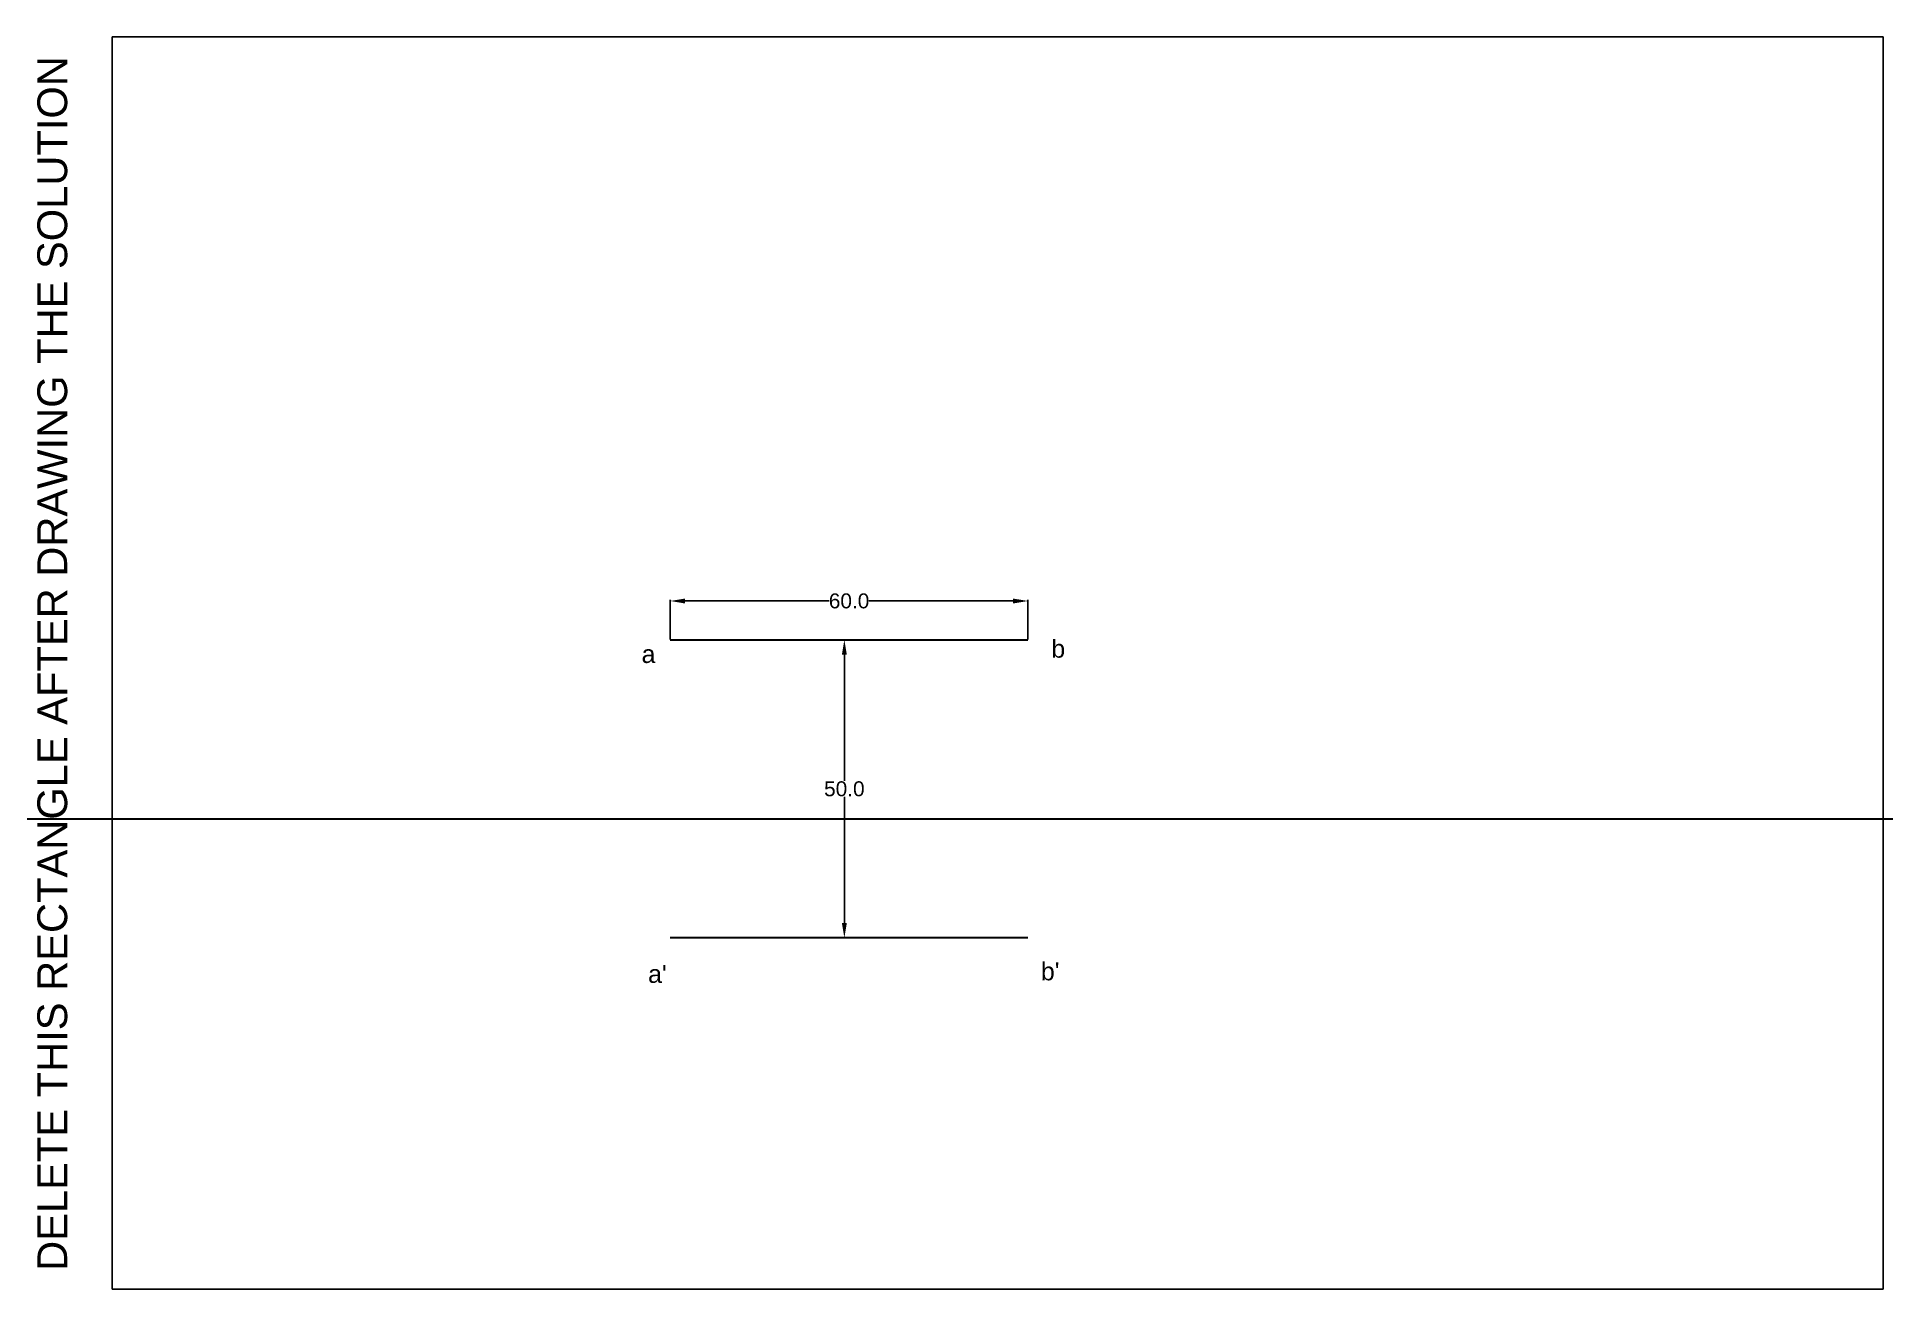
# Model space of a CAD drawing. Header units: millimetres. Extents: x -13 to 297, y 0 to 210.
import ezdxf

# ---------------------------------------------------------------- set-up
doc = ezdxf.new("R2010")
doc.units = ezdxf.units.MM
doc.layers.add('Comments', color=10, linetype='Continuous', lineweight=13, plot=False)
doc.layers.add('thick continuous', color=7, linetype='Continuous', lineweight=30)
doc.styles.get("Standard").update_dxf_attribs({"font": 'arial.ttf'})
doc.dimstyles.get("Standard").update_dxf_attribs({"dimtxt": 2.5, "dimasz": 2.5, "dimexe": 0.18, "dimexo": 0.0625, "dimgap": 0.09, "dimtad": 0, "dimtih": 1, "dimtoh": 1, "dimdec": 1, "dimzin": 0, "dimdsep": 46, "dimtxsty": 'Standard', "dimcen": 0.09, "dimadec": 0, "dimazin": 0, "dimtfac": 1, "dimtdec": 1, "dimtofl": 0, "dimtmove": 0, "dimatfit": 3, "dimfxl": 1, "dimtolj": 1, "dimtzin": 0, "dimarcsym": 0})

# ---------------------------------------------------------------- blocks, each defined once
blk = doc.blocks.new('*D1')
at = {"layer": 'Defpoints', "color": 0, "transparency": 16777216}
for p in [(93.57, 108.89), (93.57, 58.89), (122.78, 58.89)]:
    blk.add_point(p, dxfattribs=at)
at = {"layer": 'thick continuous', "color": 0, "lineweight": -2, "transparency": 16777216}
for p, q in [((93.63, 108.89), (122.96, 108.89)), ((122.78, 106.39), (122.78, 85.26)), ((122.78, 61.39), (122.78, 82.53)), ((93.63, 58.89), (122.96, 58.89))]:
    blk.add_line(p, q, dxfattribs=at)
at = {"layer": 'thick continuous', "color": 0, "transparency": 16777216}
for points in [[(122.37, 106.39), (123.2, 106.39), (122.78, 108.89)], [(122.37, 61.39), (123.2, 61.39), (122.78, 58.89)]]:
    blk.add_solid(points, dxfattribs=at)
at = {"layer": 'thick continuous', "color": 0, "lineweight": 5, "transparency": 16777216, "insert": (122.78, 83.89), "char_height": 2.5, "attachment_point": 5}
blk.add_mtext('\\A1;50.0', dxfattribs=at)
blk = doc.blocks.new('*D2')
at = {"layer": 'Defpoints', "color": 0, "transparency": 16777216}
for p in [(153.57, 115.4), (93.57, 108.89), (153.57, 108.89)]:
    blk.add_point(p, dxfattribs=at)
at = {"layer": 'thick continuous', "color": 0, "lineweight": -2, "transparency": 16777216}
for p, q in [((93.57, 108.96), (93.57, 115.58)), ((96.07, 115.4), (120.23, 115.4)), ((151.07, 115.4), (126.91, 115.4)), ((153.57, 108.96), (153.57, 115.58))]:
    blk.add_line(p, q, dxfattribs=at)
at = {"layer": 'thick continuous', "color": 0, "transparency": 16777216}
for points in [[(96.07, 115.81), (96.07, 114.98), (93.57, 115.4)], [(151.07, 115.81), (151.07, 114.98), (153.57, 115.4)]]:
    blk.add_solid(points, dxfattribs=at)
at = {"layer": 'thick continuous', "color": 0, "lineweight": 5, "transparency": 16777216, "insert": (123.57, 115.4), "char_height": 2.5, "attachment_point": 5}
blk.add_mtext('\\A1;60.0', dxfattribs=at)

msp = doc.modelspace()

# ---------------------------------------------------------------- linework, layer by layer
msp.add_lwpolyline([(0, 0), (297, 0), (297, 210), (0, 210)], close=True)
at = {"layer": 'thick continuous'}
for p, q in [((93.57, 108.89), (153.57, 108.89)), ((153.57, 58.89), (93.57, 58.89))]:
    msp.add_line(p, q, dxfattribs=at)
msp.add_xline((134.95, 78.89), (1, 0), dxfattribs=at)

# ---------------------------------------------------------------- texts
at = {"layer": 'Comments'}
msp.add_text('DELETE THIS RECTANGLE AFTER DRAWING THE SOLUTION', height=5, rotation=90, dxfattribs=at).set_placement((-7.57, 3.05))
at = {"layer": 'thick continuous', "insert": (157.49, 108.89), "char_height": 3, "attachment_point": 1}
msp.add_mtext_dynamic_manual_height_columns('b', width=5.2161, gutter_width=12.5, heights=[0], dxfattribs=at)
at = {"layer": 'thick continuous', "char_height": 3, "attachment_point": 1}
for s, insert in [('a', (88.77, 108)), ("a'", (89.86, 54.35)), ("b'", (155.74, 54.78))]:
    msp.add_mtext(s, dxfattribs=dict(at, insert=insert))

# ---------------------------------------------------------------- dimensions: what is measured, and where the dimension line sits
at = {"layer": 'thick continuous', "lineweight": 5}
dim = msp.add_linear_dim(base=(153.57, 115.4), p1=(93.57, 108.89), p2=(153.57, 108.89), dimstyle='Standard', dxfattribs=at)
dim.commit()
dim.dimension.update_dxf_attribs({"geometry": '*D2', "text_midpoint": (123.57, 115.4)})
dim = msp.add_linear_dim(base=(122.78, 58.89), p1=(93.57, 108.89), p2=(93.57, 58.89), angle=90, dimstyle='Standard', dxfattribs=at)
dim.commit()
dim.dimension.update_dxf_attribs({"geometry": '*D1', "text_midpoint": (122.78, 83.89)})

doc.saveas('drawing.dxf')
